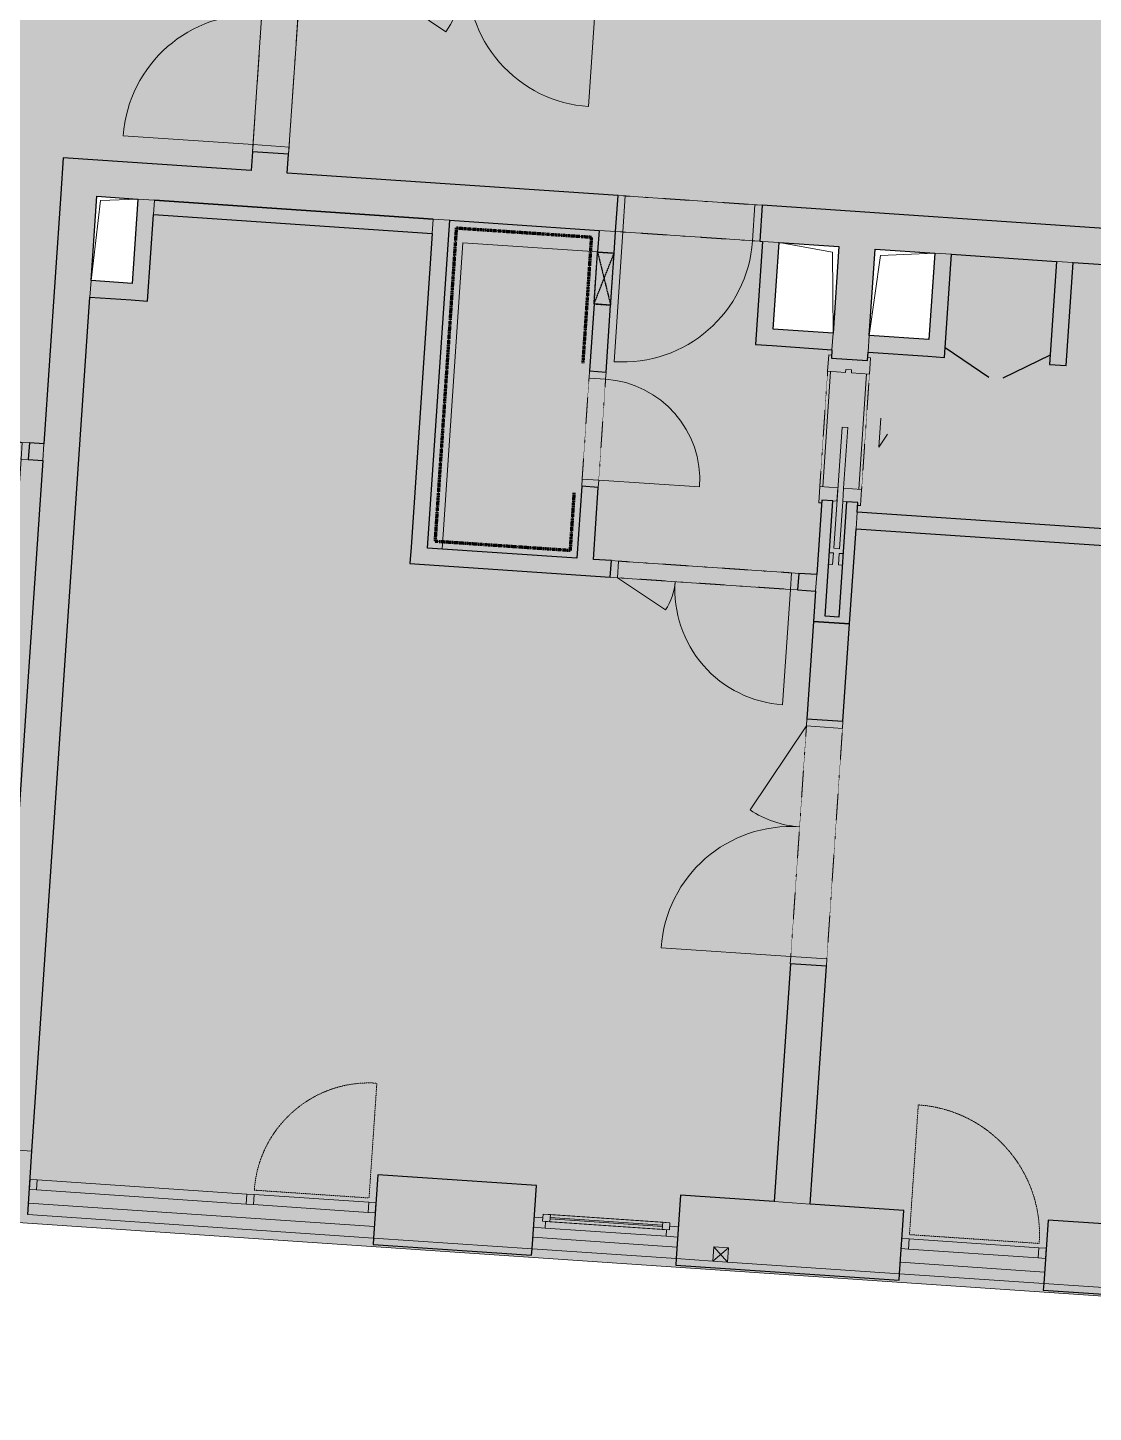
# Model space of a CAD drawing. Header units: millimetres. Extents: x -10201 to 227333, y -5874 to 72638.
# Drawn here: x 188674 to 196052, y 42016 to 51600 of the extents above; entities that cross this region are included whole.
import ezdxf

# ---------------------------------------------------------------- set-up
doc = ezdxf.new("R2010")
doc.units = ezdxf.units.MM
for name, pattern in [('HA_Dash_2mm-S1mm', [2, 1, -1]), ('HA_Dash_3mm-S1mm', [3, 2, -1]), ('HA_DashDot_2_2mm-S0_6mm', [2.2, 1, -0.6, 0, -0.6]), ('HA_DashDot_4mm-S1mm', [4, 2, -1, 0, -1])]:
    doc.linetypes.add(name, pattern=pattern)
for name, color, linetype, lineweight in [('A-DETL-____-OTLN', 9, 'Continuous', 25), ('A-DETL-____-THIN', 9, 'Continuous', 9), ('A-DETL-GENF-OTLN', 9, 'Continuous', 9), ('A-DOOR-____-MCUT', 9, 'HA_DashDot_2_2mm-S0_6mm', 9), ('A-DOOR-____-OTLN', 9, 'Continuous', 9), ('A-DOOR-FRAM-MCUT', 9, 'Continuous', 9), ('A-FLOR-____-OTLN', 9, 'Continuous', 9), ('A-GENM-____-MCUT', 9, 'HA_Dash_3mm-S1mm', 25), ('A-GENM-____-OTLN', 9, 'Continuous', 9), ('A-GLAZ-____-MCUT', 9, 'Continuous', 5), ('A-GLAZ-____-OTLN', 9, 'Continuous', 5), ('A-GLAZ-CURT-MCUT', 9, 'Continuous', 5), ('A-GLAZ-CURT-OTLN', 9, 'Continuous', 5), ('A-GLAZ-CWMG-MCUT', 9, 'Continuous', 5), ('A-GLAZ-CWMG-OTLN', 9, 'Continuous', 5), ('A-WALL-____-MCUT', 9, 'Continuous', 25), ('A-WALL-____-OTLN', 9, 'Continuous', 9), ('I-WALL-____-MCUT', 9, 'Continuous', 25), ('I-WALL-____-OTLN', 9, 'Continuous', 9), ('M-HVAC-DUCT-OTLN', 9, 'Continuous', 9)]:
    doc.layers.add(name, color=color, linetype=linetype, lineweight=lineweight)

# ---------------------------------------------------------------- blocks, each defined once
blk = doc.blocks.new('HA_DR_Single_Swing_Solid - In_BJ_900x2100_Vstupni-2124274-schema POHLEDU D_120_6200')
at = {"layer": 'A-DOOR-____-MCUT'}
for p, q in [((-450, 125), (450, 125)), ((-450, -125), (450, -125))]:
    blk.add_line(p, q, dxfattribs=at)
at = {"layer": 'A-DOOR-____-OTLN'}
for p, q in [((-500, 125), (500, 125)), ((-500, -125), (500, -125))]:
    blk.add_line(p, q, dxfattribs=at)
at = {"layer": 'A-DOOR-____-OTLN', "lineweight": 5}
blk.add_line((450, -1025), (450, -125), dxfattribs=at)
blk.add_arc((450, -125), 900, 180, 270, dxfattribs=at)
at = {"layer": 'A-DOOR-FRAM-MCUT'}
for p, q in [((-450, 125), (-500, 125)), ((-450, -125), (-450, 125)), ((500, 125), (450, 125)), ((450, 125), (450, -125)), ((-500, -125), (-450, -125)), ((450, -125), (500, -125))]:
    blk.add_line(p, q, dxfattribs=at)
blk = doc.blocks.new('HA_DR_Single_Swing_Solid - In_BJ_900x2100_Vstupni-2124272-schema POHLEDU D_120_6200')
at = {"layer": 'A-DOOR-____-MCUT'}
for p, q in [((-450, 125), (450, 125)), ((-450, -125), (450, -125))]:
    blk.add_line(p, q, dxfattribs=at)
at = {"layer": 'A-DOOR-____-OTLN', "lineweight": 5}
blk.add_line((450, 1025), (450, 125), dxfattribs=at)
at = {"layer": 'A-DOOR-____-OTLN'}
for p, q in [((-500, 125), (500, 125)), ((-500, -125), (500, -125))]:
    blk.add_line(p, q, dxfattribs=at)
at = {"layer": 'A-DOOR-____-OTLN', "lineweight": 5}
blk.add_arc((450, 125), 900, 90, 180, dxfattribs=at)
at = {"layer": 'A-DOOR-FRAM-MCUT'}
for p, q in [((-500, 125), (-450, 125)), ((-450, 125), (-450, -125)), ((450, 125), (500, 125)), ((450, -125), (450, 125)), ((-450, -125), (-500, -125)), ((500, -125), (450, -125))]:
    blk.add_line(p, q, dxfattribs=at)
blk = doc.blocks.new('HA_DR_Double_Swing_Solid - In_BJ_1200x2100_800-1670800-schema POHLEDU D_120_6200')
at = {"layer": 'A-DOOR-____-MCUT'}
for p, q in [((-600, 57.5), (600, 57.5)), ((-600, -57.5), (600, -57.5))]:
    blk.add_line(p, q, dxfattribs=at)
at = {"layer": 'A-DOOR-____-OTLN', "lineweight": 5}
for p, q in [((-253.6, -257.5), (-600, -57.5)), ((600, -857.5), (600, -57.5))]:
    blk.add_line(p, q, dxfattribs=at)
for centre, radius, start, end in [((-600, -57.5), 400, 330, 0), ((600, -57.5), 800, 180, 270)]:
    blk.add_arc(centre, radius, start, end, dxfattribs=at)
at = {"layer": 'A-DOOR-FRAM-MCUT'}
for p, q in [((-600, 57.5), (-650, 57.5)), ((-600, -57.5), (-600, 57.5)), ((650, 57.5), (600, 57.5)), ((600, 57.5), (600, -57.5)), ((-650, -57.5), (-600, -57.5)), ((600, -57.5), (650, -57.5))]:
    blk.add_line(p, q, dxfattribs=at)
blk = doc.blocks.new('HA_DR_Single_Swing_Solid - In_BJ_700x2100-V44-schema POHLEDU D_120_6200')
at = {"layer": 'A-DOOR-____-MCUT'}
for p, q in [((-350, 57.5), (350, 57.5)), ((-350, -57.5), (350, -57.5))]:
    blk.add_line(p, q, dxfattribs=at)
at = {"layer": 'A-DOOR-____-OTLN', "lineweight": 5}
blk.add_line((350, 757.5), (350, 57.5), dxfattribs=at)
blk.add_arc((350, 57.5), 700, 90, 180, dxfattribs=at)
at = {"layer": 'A-DOOR-FRAM-MCUT'}
for p, q in [((-400, 57.5), (-350, 57.5)), ((-350, 57.5), (-350, -57.5)), ((350, 57.5), (400, 57.5)), ((350, -57.5), (350, 57.5)), ((-350, -57.5), (-400, -57.5)), ((400, -57.5), (350, -57.5))]:
    blk.add_line(p, q, dxfattribs=at)
blk = doc.blocks.new('HA_WD_SinglePanel - 1000x2400-1670805-schema POHLEDU D_120_6200')
at = {"layer": 'A-GLAZ-____-MCUT'}
for p, q in [((-420, 70), (-500, 70)), ((-500, 0), (-440, 0)), ((-440, -25), (-440, 25)), ((-440, 25), (-390, 25)), ((-420, 25), (-420, 70)), ((-390, 25), (-390, -25)), ((390, 5), (-390, 5)), ((390, -25), (390, 25)), ((390, 25), (440, 25)), ((500, 70), (420, 70)), ((420, 70), (420, 25)), ((440, 25), (440, -25)), ((440, 0), (500, 0)), ((-390, -25), (-440, -25)), ((390, -5), (-390, -5)), ((440, -25), (390, -25))]:
    blk.add_line(p, q, dxfattribs=at)
at = {"layer": 'A-GLAZ-____-OTLN'}
for p, q in [((440, 25), (-440, 25)), ((-440, -25), (-440, 25)), ((420, 70), (-420, 70)), ((390, 25), (-390, 25)), ((440, 25), (440, -25)), ((-440, -25), (440, -25)), ((390, -25), (-390, -25))]:
    blk.add_line(p, q, dxfattribs=at)
blk = doc.blocks.new('HA_GM_Shaft_Rectangle - Default-2138933-schema POHLEDU D_120_6200')
at = {"layer": 'A-DETL-GENF-OTLN'}
for p, q in [((28.5, -28.5), (285, 0)), ((0, -585), (28.5, -28.5))]:
    blk.add_line(p, q, dxfattribs=at)
at = {"layer": 'A-GENM-____-OTLN'}
for p, q in [((0, -585), (0, 0)), ((0, 0), (285, 0)), ((285, 0), (285, -585)), ((285, -585), (0, -585))]:
    blk.add_line(p, q, dxfattribs=at)
blk = doc.blocks.new('HA_GM_Shaft_Rectangle - Default-2138652-schema POHLEDU D_120_6200')
at = {"layer": 'A-DETL-GENF-OTLN'}
for p, q in [((41.5, -41.5), (415, 0)), ((0, -600), (41.5, -41.5))]:
    blk.add_line(p, q, dxfattribs=at)
at = {"layer": 'A-GENM-____-OTLN'}
for p, q in [((0, -600), (0, 0)), ((0, 0), (415, 0)), ((415, 0), (415, -600)), ((415, -600), (0, -600))]:
    blk.add_line(p, q, dxfattribs=at)
blk = doc.blocks.new('HA_GM_Shaft_Rectangle - Default-2138654-schema POHLEDU D_120_6200')
at = {"layer": 'A-DETL-GENF-OTLN'}
for p, q in [((0, 600), (41.5, 41.5)), ((41.5, 41.5), (415, 0))]:
    blk.add_line(p, q, dxfattribs=at)
at = {"layer": 'A-GENM-____-OTLN'}
for p, q in [((0, 600), (0, 0)), ((415, 600), (0, 600)), ((415, 0), (415, 600)), ((0, 0), (415, 0))]:
    blk.add_line(p, q, dxfattribs=at)
blk = doc.blocks.new('HA_DR_Double_Swing_Solid - In_BJ_1600x2100_900-1670809-schema POHLEDU D_120_6200')
at = {"layer": 'A-DOOR-____-MCUT'}
for p, q in [((-800, 125), (800, 125)), ((-800, -125), (800, -125))]:
    blk.add_line(p, q, dxfattribs=at)
at = {"layer": 'A-DOOR-____-OTLN', "lineweight": 5}
for p, q in [((-193.8, -475), (-800, -125)), ((800, -1025), (800, -125))]:
    blk.add_line(p, q, dxfattribs=at)
for centre, radius, start, end in [((-800, -125), 700, 330, 360), ((800, -125), 900, 180, 270)]:
    blk.add_arc(centre, radius, start, end, dxfattribs=at)
at = {"layer": 'A-DOOR-FRAM-MCUT'}
for p, q in [((-800, 125), (-850, 125)), ((-800, -125), (-800, 125)), ((850, 125), (800, 125)), ((800, 125), (800, -125)), ((-850, -125), (-800, -125)), ((800, -125), (850, -125))]:
    blk.add_line(p, q, dxfattribs=at)
blk = doc.blocks.new('Obdélníková příčel - 50x70mm EXT-1516296-schema POHLEDU D_120_6200')
at = {"layer": 'A-GLAZ-CWMG-MCUT'}
for p, q in [((-50, 0), (0, 0)), ((-50, -70), (-50, 0)), ((0, 0), (0, -70)), ((0, -70), (-50, -70))]:
    blk.add_line(p, q, dxfattribs=at)
blk = doc.blocks.new('ABMV_CW_Single_Swing_Generic - Ex_Glass_SKLOPNE-1553233-schema POHLEDU D_120_6200')
at = {"layer": 'A-DOOR-____-OTLN', "linetype": 'HA_Dash_2mm-S1mm', "lineweight": 5}
for p in [(-450, -30), (450, -930)]:
    blk.add_line(p, (450, -30), dxfattribs=at)
blk.add_arc((450, -30), 900, 180, 270, dxfattribs=at)
blk = doc.blocks.new('Obdélníková příčel - 50x70mm EXT-1516068-schema POHLEDU D_120_6200')
at = {"layer": 'A-GLAZ-CWMG-OTLN'}
for p, q in [((-2950.6, 44088.7), (-2052.7, 44027.8)), ((-2945.9, 44158.6), (-2048, 44097.6))]:
    blk.add_line(p, q, dxfattribs=at)
blk = doc.blocks.new('Obdélníková příčel - 50x70mm EXT-1516295-schema POHLEDU D_120_6200')
at = {"layer": 'A-GLAZ-CWMG-MCUT'}
for p, q in [((-25, 0), (25, 0)), ((-25, -70), (-25, 0)), ((25, -70), (-25, -70)), ((25, 0), (25, -70))]:
    blk.add_line(p, q, dxfattribs=at)
blk = doc.blocks.new('Systémový panel - Sklo-1518815-schema POHLEDU D_120_6200')
at = {"layer": 'A-GLAZ-CURT-MCUT'}
for p, q in [((726.9, 0), (-726.9, 0)), ((-726.9, 0), (-726.9, -70)), ((-726.9, -70), (726.9, -70)), ((726.9, -70), (726.9, 0))]:
    blk.add_line(p, q, dxfattribs=at)
blk = doc.blocks.new('Obdélníková příčel - 50x70mm EXT-1518045-schema POHLEDU D_120_6200')
at = {"layer": 'A-GLAZ-CWMG-MCUT'}
for p, q in [((-50, 70), (0, 70)), ((-50, 0), (-50, 70)), ((0, 0), (-50, 0)), ((0, 70), (0, 0))]:
    blk.add_line(p, q, dxfattribs=at)
blk = doc.blocks.new('Obdélníková příčel - 50x70mm EXT-1518046-schema POHLEDU D_120_6200')
at = {"layer": 'A-GLAZ-CWMG-MCUT'}
for p, q in [((0, 70), (-50, 70)), ((-50, 70), (-50, 0)), ((-50, 0), (0, 0)), ((0, 0), (0, 70))]:
    blk.add_line(p, q, dxfattribs=at)
blk = doc.blocks.new('ABMV_CW_Single_Swing_Generic - Ex_Glass_SKLOPNE-1944708-schema POHLEDU D_120_6200')
at = {"layer": 'A-DOOR-____-OTLN', "linetype": 'HA_Dash_2mm-S1mm', "lineweight": 5}
for p in [(398.1, 826.2), (-398.1, 30)]:
    blk.add_line(p, (398.1, 30), dxfattribs=at)
blk.add_arc((398.1, 30), 796.2, 90, 180, dxfattribs=at)
blk = doc.blocks.new('Obdélníková příčel - 50x70mm EXT-1944707-schema POHLEDU D_120_6200')
at = {"layer": 'A-GLAZ-CWMG-OTLN'}
for p, q in [((7205.7, 43469.6), (6411.4, 43523.5)), ((7201, 43399.7), (6406.7, 43453.6))]:
    blk.add_line(p, q, dxfattribs=at)
blk = doc.blocks.new('Obdélníková příčel - 50x70mm EXT-1518048-schema POHLEDU D_120_6200')
at = {"layer": 'A-GLAZ-CWMG-MCUT'}
for p, q in [((-25, 70), (25, 70)), ((-25, 0), (-25, 70)), ((25, 0), (-25, 0)), ((25, 70), (25, 0))]:
    blk.add_line(p, q, dxfattribs=at)
blk = doc.blocks.new('HA_DR_Single_SlidingToPocket_Solid - In_BJ_800x2100-2105138-schema POHLEDU D_120_6200')
at = {"layer": 'A-DOOR-____-MCUT', "linetype": 'Continuous', "lineweight": 5}
for p, q in [((100, 245), (7.6, 298.3)), ((100, 245), (-100, 245)), ((-20, 20), (400, 20)), ((-20, -18.6), (-20, 20)), ((492.5, 20), (820, 20)), ((820, 20), (820, -18.6)), ((820, -18.6), (-20, -18.6))]:
    blk.add_line(p, q, dxfattribs=at)
at = {"layer": 'A-DOOR-____-MCUT'}
for p, q in [((-400, 145), (400, 145)), ((-400, -145), (400, -145))]:
    blk.add_line(p, q, dxfattribs=at)
at = {"layer": 'A-DOOR-FRAM-MCUT'}
for p, q in [((-512.5, 145), (-400, 145)), ((-512.5, 125), (-512.5, 145)), ((-400, 145), (-400, 20)), ((400, 145), (512.5, 145)), ((400, 20), (400, 145)), ((512.5, 145), (512.5, 125)), ((-420, 20), (-420, -20)), ((-400, 20), (-420, 20)), ((492.5, 20), (400, 20)), ((492.5, 47.5), (492.5, 20)), ((852.5, 20), (852.5, 47.5)), ((932.5, 20), (852.5, 20)), ((932.5, 47.5), (932.5, 20)), ((-420, -20), (-400, -20)), ((-400, -20), (-400, -145)), ((400, -20), (492.5, -20)), ((400, -145), (400, -20)), ((492.5, -20), (492.5, -47.5)), ((852.5, -20), (932.5, -20)), ((852.5, -47.5), (852.5, -20)), ((932.5, -20), (932.5, -47.5)), ((-512.5, -145), (-512.5, -125)), ((-400, -145), (-512.5, -145)), ((512.5, -145), (400, -145)), ((512.5, -125), (512.5, -145))]:
    blk.add_line(p, q, dxfattribs=at)
blk = doc.blocks.new('HA_GM_Tiling_LineBased - Generic Tiles-2050444-schema POHLEDU D_120_6200')
at = {"layer": 'A-GENM-____-OTLN', "linetype": 'HA_DashDot_4mm-S1mm', "lineweight": 80}
blk.add_line((50, -50), (450, -50), dxfattribs=at)
blk = doc.blocks.new('HA_GM_Tiling_LineBased - Generic Tiles-2050437-schema POHLEDU D_120_6200')
at = {"layer": 'A-GENM-____-OTLN', "linetype": 'HA_DashDot_4mm-S1mm', "lineweight": 80}
blk.add_line((50, -50), (985, -50), dxfattribs=at)
blk = doc.blocks.new('HA_GM_Tiling_LineBased - Generic Tiles-2050436-schema POHLEDU D_120_6200')
at = {"layer": 'A-GENM-____-OTLN', "linetype": 'HA_DashDot_4mm-S1mm', "lineweight": 80}
blk.add_line((50, -50), (2225, -50), dxfattribs=at)
blk = doc.blocks.new('HA_GM_Tiling_LineBased - Generic Tiles-2050445-schema POHLEDU D_120_6200')
at = {"layer": 'A-GENM-____-OTLN', "linetype": 'HA_DashDot_4mm-S1mm', "lineweight": 80}
blk.add_line((50, -50), (925, -50), dxfattribs=at)
blk = doc.blocks.new('HA_DR_Double_Swing_Solid_wCasing - In_1800x2100_900-1873957-schema POHLEDU D_120_6200')
at = {"layer": 'A-DOOR-____-MCUT'}
for p, q in [((-900, -7.5), (900, -7.5)), ((-900, -57.5), (900, -57.5))]:
    blk.add_line(p, q, dxfattribs=at)
at = {"layer": 'A-DOOR-____-OTLN', "lineweight": 5}
for p, q in [((-120.6, -507.5), (-900, -57.5)), ((900, -957.5), (900, -57.5))]:
    blk.add_line(p, q, dxfattribs=at)
for centre, start, end in [((-900, -57.5), 330, 360), ((900, -57.5), 180, 270)]:
    blk.add_arc(centre, 900, start, end, dxfattribs=at)
at = {"layer": 'A-DOOR-FRAM-MCUT'}
for p, q in [((-900, -7.5), (-950, -7.5)), ((-950, -57.5), (-900, -57.5)), ((-900, -57.5), (-900, -7.5)), ((950, -7.5), (900, -7.5)), ((900, -7.5), (900, -57.5)), ((900, -57.5), (950, -57.5))]:
    blk.add_line(p, q, dxfattribs=at)
blk = doc.blocks.new('HA_GM_Opening_Rectangle_WallBased - Default-2022477-schema POHLEDU D_120_6200')
at = {"layer": 'A-GENM-____-MCUT'}
for p, q in [((305, 57.5), (-55, -57.5)), ((-55, 57.5), (305, -57.5)), ((-55, 57.5), (-55, -57.5)), ((-55, 57.5), (305, 57.5)), ((305, 57.5), (305, -57.5)), ((-55, -57.5), (305, -57.5))]:
    blk.add_line(p, q, dxfattribs=at)
blk = doc.blocks.new('185-01_OBJEKT B_Central_rvt-5-schema POHLEDU D_120_6200')
at = {"layer": 'A-DETL-____-OTLN'}
for p, q in [((11498.3, 49179.5), (11195.3, 49383)), ((11923.7, 49333.6), (11595.9, 49172.9))]:
    blk.add_line(p, q, dxfattribs=at)
at = {"layer": 'A-FLOR-____-OTLN'}
for p, q in [((4850, 43464.1), (7244.5, 43301.6)), ((8341.9, 43227.1), (9339.6, 43159.4)), ((10886.1, 43054.4), (11883.8, 42986.7))]:
    blk.add_line(p, q, dxfattribs=at)
at = {"layer": 'A-WALL-____-MCUT', "lineweight": 9}
for p, q in [((5722, 50406), (5607.3, 50413.7)), ((5722, 50406), (5715.3, 50306.2)), ((7645.8, 50175.2), (7652.6, 50274.9)), ((7767.3, 50267.1), (7652.6, 50274.9)), ((8914.7, 50189.3), (8800, 50197.1)), ((10047.1, 50112.4), (9932.4, 50120.2)), ((11239.3, 50031.5), (11124.6, 50039.3)), ((12082.4, 49974.3), (11967.7, 49982.1)), ((5283.3, 49849.4), (5275.6, 49734.6)), ((10412.7, 49370.9), (10420.5, 49485.7)), ((10669.9, 49468.8), (10662.1, 49354)), ((4948.3, 48604.2), (4956, 48718.9)), ((10587, 48246.6), (10579.2, 48131.8)), ((10579.2, 48131.8), (10587, 48246.6)), ((10299.3, 47699.8), (10307.1, 47814.5)), ((10307.1, 47814.5), (10299.3, 47699.8)), ((4624.9, 43840.2), (4874.3, 43823.2)), ((10012.5, 43474.5), (10262, 43457.6)), ((7239, 43221.7), (8336.5, 43147.3)), ((8336.5, 43147.3), (7239, 43221.7)), ((9334.2, 43079.5), (9588.6, 43062.3)), ((9588.6, 43062.3), (9334.2, 43079.5)), ((9688.4, 43055.5), (10880.7, 42974.6)), ((10880.7, 42974.6), (9688.4, 43055.5)), ((11878.4, 42906.9), (12975.8, 42832.4)), ((12975.8, 42832.4), (11878.4, 42906.9))]:
    blk.add_line(p, q, dxfattribs=at)
at = {"layer": 'A-WALL-____-MCUT'}
for p, q in [((4844.6, 43384.3), (4874.3, 43823.2)), ((7268.8, 43660.7), (7239, 43221.7)), ((8366.3, 43586.2), (7268.8, 43660.7)), ((8336.5, 43147.3), (8366.3, 43586.2)), ((9364, 43518.5), (9334.2, 43079.5)), ((10012.5, 43474.5), (9364, 43518.5)), ((10910.5, 43413.6), (10262, 43457.6)), ((10880.7, 42974.6), (10910.5, 43413.6)), ((11908.2, 43345.9), (11878.4, 42906.9)), ((12292.3, 43319.8), (11908.2, 43345.9)), ((7239, 43221.7), (7236, 43176.8)), ((7236, 43176.8), (8333.5, 43102.4)), ((8333.5, 43102.4), (8336.5, 43147.3)), ((9334.2, 43079.5), (9331.2, 43034.6)), ((9331.2, 43034.6), (10877.6, 42929.7)), ((10877.6, 42929.7), (10880.7, 42974.6)), ((11878.4, 42906.9), (11875.3, 42862)), ((11875.3, 42862), (12972.8, 42787.5))]:
    blk.add_line(p, q, dxfattribs=at)
at = {"layer": 'A-WALL-____-OTLN'}
for p, q in [((7244.5, 43301.6), (4850, 43464.1)), ((7239, 43221.7), (4844.6, 43384.3)), ((9339.6, 43159.4), (8341.9, 43227.1)), ((9334.2, 43079.5), (8336.5, 43147.3)), ((11883.8, 42986.7), (10886.1, 43054.4)), ((11878.4, 42906.9), (10880.7, 42974.6))]:
    blk.add_line(p, q, dxfattribs=at)
at = {"layer": 'I-WALL-____-MCUT'}
for p, q in [((6401.3, 50740.7), (6392.5, 50611)), ((6650.7, 50723.8), (6401.3, 50740.7)), ((6641.9, 50594.1), (6650.7, 50723.8)), ((5090.5, 50699.4), (5073.5, 50450)), ((6392.5, 50611), (5090.5, 50699.4)), ((8931.6, 50438.7), (6641.9, 50594.1)), ((5073.5, 50450), (4956, 48718.9)), ((5283.3, 49849.4), (5323, 50433)), ((5323, 50433), (5607.3, 50413.7)), ((5607.3, 50413.7), (5567.7, 49830.1)), ((8914.7, 50189.3), (8931.6, 50438.7)), ((5722, 50406), (7652.6, 50274.9)), ((7652.6, 50274.9), (5722, 50406)), ((9929.3, 50371), (9912.4, 50121.6)), ((18559.5, 49785.2), (9929.3, 50371)), ((5674.6, 49707.6), (5715.3, 50306.2)), ((5715.3, 50306.2), (7645.8, 50175.2)), ((7613.3, 47997.4), (7767.3, 50267.1)), ((7767.3, 50267.1), (8800, 50197.1)), ((7645.8, 50175.2), (7498.5, 48005.1)), ((8800, 50197.1), (8789.8, 50047.4)), ((8904.5, 50039.6), (8914.7, 50189.3)), ((8789.8, 50047.4), (8904.5, 50039.6)), ((9932.4, 50120.2), (9883.9, 49406.8)), ((9912.4, 50121.6), (9932.4, 50120.2)), ((10006.5, 49513.8), (10047.1, 50112.4)), ((10047.1, 50112.4), (10461.1, 50084.3)), ((10461.1, 50084.3), (10420.5, 49485.7)), ((10669.9, 49468.8), (10710.6, 50067.4)), ((10710.6, 50067.4), (11124.6, 50039.3)), ((11124.6, 50039.3), (11084, 49440.7)), ((11190.9, 49318.1), (11239.3, 50031.5)), ((11239.3, 50031.5), (11967.7, 49982.1)), ((11967.7, 49982.1), (11919.3, 49268.7)), ((12034, 49260.9), (12082.4, 49974.3)), ((12082.4, 49974.3), (13858.3, 49853.7)), ((5567.7, 49830.1), (5283.3, 49849.4)), ((4874.3, 43823.2), (5275.6, 49734.6)), ((5275.6, 49734.6), (5559.9, 49715.3)), ((5559.9, 49715.3), (5674.6, 49707.6)), ((8765.4, 49688.2), (8733.9, 49224.3)), ((8880.2, 49680.4), (8765.4, 49688.2)), ((8848.7, 49216.5), (8880.2, 49680.4)), ((10420.5, 49485.7), (10006.5, 49513.8)), ((11084, 49440.7), (10669.9, 49468.8)), ((9883.9, 49406.8), (9998.7, 49399.1)), ((9998.7, 49399.1), (10412.7, 49370.9)), ((10412.7, 49370.9), (10408.8, 49313.1)), ((10408.8, 49313.1), (10658.2, 49296.1)), ((10658.2, 49296.1), (10662.1, 49354)), ((10662.1, 49354), (11076.2, 49325.9)), ((11076.2, 49325.9), (11190.9, 49318.1)), ((11919.3, 49268.7), (12034, 49260.9)), ((8733.9, 49224.3), (8848.7, 49216.5)), ((4856.3, 48725.7), (4848.5, 48611)), ((4956, 48718.9), (4856.3, 48725.7)), ((4948.3, 48604.2), (4624.9, 43840.2)), ((4848.5, 48611), (4948.3, 48604.2)), ((8679.8, 48426.1), (8645.9, 47927.3)), ((8794.5, 48418.3), (8679.8, 48426.1)), ((8760.6, 47919.5), (8794.5, 48418.3)), ((10342.1, 48330.3), (10307.1, 47814.5)), ((10419.4, 48325.1), (10342.1, 48330.3)), ((10365.2, 47526.9), (10419.4, 48325.1)), ((10514.2, 48318.6), (10460, 47520.5)), ((10591.5, 48313.4), (10514.2, 48318.6)), ((10587, 48246.6), (10591.5, 48313.4)), ((12781.9, 48097.6), (10587, 48246.6)), ((10534.5, 47473.3), (10579.2, 48131.8)), ((10579.2, 48131.8), (12609.5, 47994)), ((7498.5, 48005.1), (7490.8, 47890.4)), ((8645.9, 47927.3), (7613.3, 47997.4)), ((7490.8, 47890.4), (8877.6, 47796.3)), ((8885.4, 47911), (8760.6, 47919.5)), ((8877.6, 47796.3), (8885.4, 47911)), ((10182.4, 47823), (10174.6, 47708.3)), ((10307.1, 47814.5), (10182.4, 47823)), ((10174.6, 47708.3), (10299.3, 47699.8)), ((10299.3, 47699.8), (10285.1, 47490.3)), ((10285.1, 47490.3), (10239.4, 46816.8)), ((10534.5, 47473.3), (10285.1, 47490.3)), ((10285.1, 47490.3), (10534.5, 47473.3)), ((10460, 47520.5), (10365.2, 47526.9)), ((10488.8, 46799.9), (10534.5, 47473.3)), ((10239.4, 46816.8), (10488.8, 46799.9)), ((10124.3, 45120.7), (10012.5, 43474.5)), ((10373.7, 45103.8), (10124.3, 45120.7)), ((10262, 43457.6), (10373.7, 45103.8))]:
    blk.add_line(p, q, dxfattribs=at)
at = {"layer": 'I-WALL-____-OTLN'}
for p, q in [((7856.9, 50110.7), (7713.1, 47990.6)), ((8789.8, 50047.4), (7856.9, 50110.7)), ((8765.4, 49688.2), (8789.8, 50047.4)), ((8904.5, 50039.6), (8880.2, 49680.4)), ((10348.4, 48422.6), (10402.5, 49220.8)), ((10652, 49203.8), (10597.8, 48405.7)), ((8935.2, 47907.6), (10132.5, 47826.4)), ((10124.7, 47711.6), (8927.5, 47792.9))]:
    blk.add_line(p, q, dxfattribs=at)
at = {"layer": 'M-HVAC-DUCT-OTLN', "lineweight": 5}
for p, q in [((9588.6, 43061.4), (9595.3, 43161.1)), ((9695.1, 43154.4), (9588.6, 43061.4)), ((9688.3, 43054.6), (9595.3, 43161.1)), ((9595.3, 43161.1), (9695.1, 43154.4)), ((9695.1, 43154.4), (9688.3, 43054.6)), ((9688.3, 43054.6), (9588.6, 43061.4))]:
    blk.add_line(p, q, dxfattribs=at)
at = {"layer": 'A-DOOR-____-OTLN', "lineweight": 9}
for name, p, rotation in [('HA_DR_Double_Swing_Solid_wCasing - In_1800x2100_900-1873957-schema POHLEDU D_120_6200', (7894.7, 52070.1), 356.1172724189428), ('HA_DR_Single_Swing_Solid - In_BJ_900x2100_Vstupni-2124274-schema POHLEDU D_120_6200', (6559.8, 51231.1), 266.1172724189429), ('HA_DR_Single_Swing_Solid - In_BJ_900x2100_Vstupni-2124272-schema POHLEDU D_120_6200', (9422, 50280.1), 176.1172724189429), ('HA_DR_Single_SlidingToPocket_Solid - In_BJ_800x2100-2105138-schema POHLEDU D_120_6200', (10500.2, 48813.2), 266.1172724189429), ('HA_DR_Single_Swing_Solid - In_BJ_700x2100-V44-schema POHLEDU D_120_6200', (8764.2, 48821.3), 266.1172724189429), ('HA_DR_Double_Swing_Solid - In_BJ_1200x2100_800-1670800-schema POHLEDU D_120_6200', (4203.9, 48712.4), 356.1172724189428), ('HA_DR_Double_Swing_Solid - In_BJ_1200x2100_800-1670800-schema POHLEDU D_120_6200', (9530, 47809.6), 356.1172724189428), ('HA_DR_Double_Swing_Solid - In_BJ_1600x2100_900-1670809-schema POHLEDU D_120_6200', (10306.5, 45960.3), 266.1172724189429), ('ABMV_CW_Single_Swing_Generic - Ex_Glass_SKLOPNE-1944708-schema POHLEDU D_120_6200', (6808.6, 43496.5), 356.1172724189433), ('ABMV_CW_Single_Swing_Generic - Ex_Glass_SKLOPNE-1553233-schema POHLEDU D_120_6200', (11396.1, 43185.2), 176.1172724189429)]:
    blk.add_blockref(name, p, dxfattribs=dict(at, rotation=rotation))
at = {"layer": 'A-GENM-____-OTLN', "lineweight": 9}
for name, p, rotation in [('HA_GM_Shaft_Rectangle - Default-2138933-schema POHLEDU D_120_6200', (5323, 50433), 356.1172724189424), ('HA_GM_Tiling_LineBased - Generic Tiles-2050436-schema POHLEDU D_120_6200', (7613.3, 47997.4), 86.11727241894303), ('HA_GM_Tiling_LineBased - Generic Tiles-2050437-schema POHLEDU D_120_6200', (7767.3, 50267.1), 356.1172724189431), ('HA_GM_Tiling_LineBased - Generic Tiles-2050445-schema POHLEDU D_120_6200', (8800, 50197.1), 266.117272418943), ('HA_GM_Opening_Rectangle_WallBased - Default-2022477-schema POHLEDU D_120_6200', (8826.5, 49739.2), 86.11727241894292), ('HA_GM_Shaft_Rectangle - Default-2138654-schema POHLEDU D_120_6200', (10461.1, 50084.3), 176.1172724189435), ('HA_GM_Shaft_Rectangle - Default-2138652-schema POHLEDU D_120_6200', (10710.6, 50067.4), 356.1172724189424), ('HA_GM_Tiling_LineBased - Generic Tiles-2050444-schema POHLEDU D_120_6200', (8679.8, 48426.1), 266.117272418943), ('HA_GM_Tiling_LineBased - Generic Tiles-2050437-schema POHLEDU D_120_6200', (8645.9, 47927.3), 176.1172724189432)]:
    blk.add_blockref(name, p, dxfattribs=dict(at, rotation=rotation))
at = {"layer": 'A-GLAZ-____-OTLN', "lineweight": 9, "rotation": 176.1172724189429}
blk.add_blockref('HA_WD_SinglePanel - 1000x2400-1670805-schema POHLEDU D_120_6200', (8850.3, 43332.9), dxfattribs=at)
at = {"layer": 'A-GLAZ-CURT-OTLN', "lineweight": 9, "rotation": 356.1172724189433}
blk.add_blockref('Systémový panel - Sklo-1518815-schema POHLEDU D_120_6200', (5636.3, 43576.1), dxfattribs=at)
at = {"layer": 'A-GLAZ-CWMG-OTLN', "lineweight": 9, "rotation": 176.1172724189433}
blk.add_blockref('Obdélníková příčel - 50x70mm EXT-1518046-schema POHLEDU D_120_6200', (4861.1, 43628.7), dxfattribs=at)
at = {"layer": 'A-GLAZ-CWMG-OTLN', "lineweight": 9, "extrusion": (0, 0, -1)}
for name, p, rotation in [('Obdélníková příčel - 50x70mm EXT-1518048-schema POHLEDU D_120_6200', (-6386.5, 43525.2), 183.8827275810567), ('Obdélníková příčel - 50x70mm EXT-1518045-schema POHLEDU D_120_6200', (-7255.6, 43466.2), 183.8827275810567), ('Obdélníková příčel - 50x70mm EXT-1516296-schema POHLEDU D_120_6200', (-10897.3, 43219), 3.882727581057043), ('Obdélníková příčel - 50x70mm EXT-1516295-schema POHLEDU D_120_6200', (-11870, 43153), 3.882727581057043)]:
    blk.add_blockref(name, p, dxfattribs=dict(at, rotation=rotation))
at = {"layer": 'A-GLAZ-CWMG-OTLN', "lineweight": 9}
for name, p in [('Obdélníková příčel - 50x70mm EXT-1944707-schema POHLEDU D_120_6200', (0, 0)), ('Obdélníková příčel - 50x70mm EXT-1516068-schema POHLEDU D_120_6200', (13893, -942.9))]:
    blk.add_blockref(name, p, dxfattribs=at)

msp = doc.modelspace()

# ---------------------------------------------------------------- hatches: boundary and pattern name
at = {"layer": 'A-DETL-GENF-OTLN'}
h = msp.add_hatch(color=7, dxfattribs=at)
h.paths.add_polyline_path([(207950.9, 42015.8), (208790.9, 54445.6), (180758.5, 56340), (179915.4, 43918.6), (207937, 42016.8)])
h.paths.add_polyline_path([(207865.1, 48135.7), (207117.4, 48194.2), (207155.5, 48755.1), (207903.7, 48704.4), (207868.6, 48186.5)])
h.paths.add_polyline_path([(202092.3, 48953.4), (202042.9, 48964.6), (202083, 49555.1), (202132.9, 49551.7), (202092.3, 48954.2)])
h.paths.add_polyline_path([(208373.5, 49128.5), (208373.5, 49128.5), (208362.7, 49121.3)])
h.paths.add_polyline_path([(201927.7, 48964.6), (201483.7, 48994.8), (201524.3, 49593), (201968.3, 49562.8), (201929.7, 48994.4)])
h.paths.add_polyline_path([(199638.9, 49135), (199339.6, 49155.3), (199379.2, 49739), (199678.5, 49718.6), (199640.3, 49155.3)])
h.paths.add_polyline_path([(194913.8, 49440.7), (194499.7, 49468.8), (194540.4, 50067.4), (194953.9, 50031.5), (194937.2, 49785.2)])
h.paths.add_polyline_path([(194250.3, 49485.7), (193836.3, 49513.8), (193876.9, 50112.4), (194290.9, 50084.3), (194252.2, 49513.8)])
h.paths.add_polyline_path([(189397.5, 49830.1), (189113.2, 49849.4), (189152.8, 50433), (189436.6, 50406), (189398.8, 49849.4)])
h.paths.add_polyline_path([(181561.7, 49935.9), (180828.4, 49985.7), (180875.8, 50568.8), (181600.8, 50511.8), (181565.1, 49985.7)])
h.paths.add_polyline_path([(187282.4, 49973.6), (186823.9, 50012.6), (186863, 50588.4), (187322, 50557.3), (187284.5, 50004.8)])
h.paths.add_polyline_path([(186708.7, 50012.6), (186419.3, 50032.2), (186459, 50615.9), (186747.8, 50588.4), (186710, 50032.2)])
h.paths.add_polyline_path([(197375.4, 51744.3), (196507.4, 51803.2), (196564.7, 52520.9), (197423.7, 52454.8), (197379.4, 51803.2)])
h.paths.add_polyline_path([(194312.5, 51952.1), (190581.5, 52211.5), (190598.7, 52464.8), (194329.7, 52205.4), (194329.2, 52198)])
h.paths.add_polyline_path([(198595.8, 53997.3), (198595.8, 53997.6), (198624.3, 54416.7)])
h.paths.add_polyline_path([(194712.4, 54891.8), (194712.4, 54891.8), (194504.2, 54905.9)])

# ---------------------------------------------------------------- linework, layer by layer
at = {"layer": 'A-DETL-____-THIN'}
msp.add_line((179915.4, 43918.6), (207950.9, 42015.8), dxfattribs=at)
at = {"layer": 'A-FLOR-____-OTLN'}
for p, q in [((191068.9, 43221.7), (188674.4, 43384.3)), ((193164, 43079.5), (192166.3, 43147.3)), ((195708.2, 42906.9), (194710.5, 42974.6))]:
    msp.add_line(p, q, dxfattribs=at)

# ---------------------------------------------------------------- block references
at = {"color": 50, "lineweight": 5}
msp.add_blockref('185-01_OBJEKT B_Central_rvt-5-schema POHLEDU D_120_6200', (183829.8, 0), dxfattribs=at)

doc.saveas('drawing.dxf')
